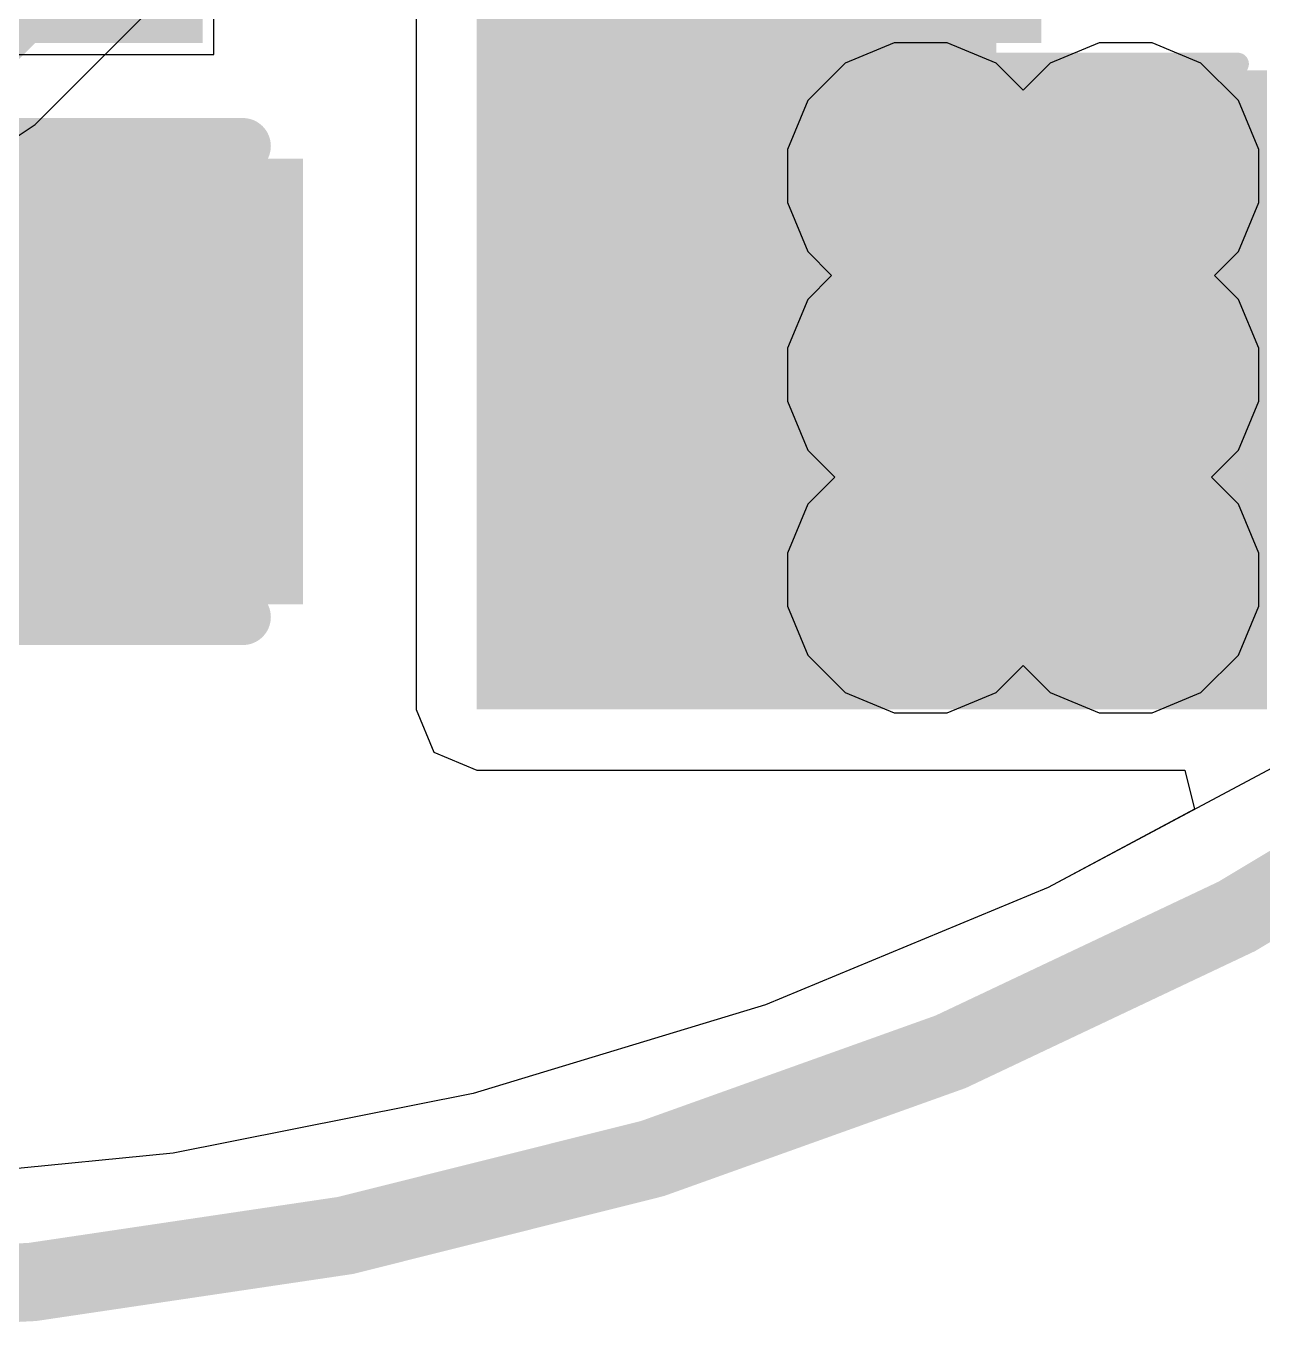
# Model space of a CAD drawing. Header units: inches. Extents: x -6 to 284, y -12 to 154.
# Drawn here: x 76.125 to 78.926, y -11.729 to -8.76 of the extents above; entities that cross this region are included whole.
import ezdxf

# ---------------------------------------------------------------- set-up
doc = ezdxf.new("R2010")
doc.units = ezdxf.units.IN
for name, color, linetype in [('Board Outline', 216, 'Continuous'), ('Bottom Layer', 5, 'Continuous'), ('Bottom Overlay', 54, 'Continuous'), ('Bottom Paste', 16, 'Continuous'), ('Bottom Solder', 6, 'Continuous'), ('Drill Drawing', 1, 'Continuous'), ('GND-1', 16, 'Continuous'), ('GND-2', 90, 'Continuous'), ('GND-3', 216, 'Continuous'), ('GND-4', 54, 'Continuous'), ('PWR-1', 156, 'Continuous'), ('PWR-2', 130, 'Continuous'), ('Signal L1', 76, 'Continuous'), ('Signal L2', 6, 'Continuous'), ('Top Layer', 1, 'Continuous'), ('Via Holes', 16, 'Continuous')]:
    doc.layers.add(name, color=color, linetype=linetype)

# ---------------------------------------------------------------- blocks, each defined once
blk = doc.blocks.new('SOT_23_5_B_117')
at = {"layer": 'Bottom Solder'}
for points in [[(0.6484023099999999, 1.35160004), (1.95160265, 1.35160004), (1.95160265, 0.54840124), (0.6484023099999999, 0.54840124)], [(0.6484023099999999, -0.54840124), (1.95160265, -0.54840124), (1.95160265, -1.35160004), (0.6484023099999999, -1.35160004)]]:
    blk.add_hatch(color=6, dxfattribs=at).paths.add_polyline_path(points)
blk = doc.blocks.new('C___0603_B_319')
at = {"layer": 'Bottom Layer'}
for points in [[(-1.14299746, -0.4445), (-1.14299746, 0.4445), (-0.38099746, 0.4445), (-0.38099746, -0.4445)], [(0.38099746, -0.4445), (0.38099746, 0.4445), (1.14299746, 0.4445), (1.14299746, -0.4445)]]:
    blk.add_hatch(color=5, dxfattribs=at).paths.add_polyline_path(points)
at = {"layer": 'Bottom Paste'}
for points in [[(-1.14299746, -0.4445), (-1.14299746, 0.4445), (-0.38099746, 0.4445), (-0.38099746, -0.4445)], [(0.38099746, -0.4445), (0.38099746, 0.4445), (1.14299746, 0.4445), (1.14299746, -0.4445)]]:
    blk.add_hatch(color=16, dxfattribs=at).paths.add_polyline_path(points)
at = {"layer": 'Bottom Solder'}
for points in [[(-1.20299734, -0.50449988), (-1.20299734, 0.50449988), (-0.32099758, 0.50449988), (-0.32099758, -0.50449988)], [(0.32099758, -0.50449988), (0.32099758, 0.50449988), (1.20299734, 0.50449988), (1.20299734, -0.50449988)]]:
    blk.add_hatch(color=6, dxfattribs=at).paths.add_polyline_path(points)
at = {"layer": 'Bottom Overlay'}
for points in [[(-1.24460254, 0.5333974599999999, 0.127, 0.127, 0), (-0.4571974599999999, 0.5334, 0.127, 0.127, 0)], [(-1.24460254, -0.5333974599999999, 0.127, 0.127, 0), (-1.24460254, 0.5333974599999999, 0.127, 0.127, 0)], [(0.4571974599999999, 0.5334, 0.127, 0.127, 0), (1.24460254, 0.5333974599999999, 0.127, 0.127, 0)], [(1.24460254, -0.5333974599999999, 0.127, 0.127, 0), (1.24460254, 0.5333974599999999, 0.127, 0.127, 0)], [(-1.24460254, -0.5333974599999999, 0.127, 0.127, 0), (-0.4571974599999999, -0.5334, 0.127, 0.127, 0)], [(0.45720254, -0.5333974599999999, 0.127, 0.127, 0), (1.24460254, -0.5333974599999999, 0.127, 0.127, 0)]]:
    blk.add_lwpolyline(points, format="xyseb", dxfattribs=at)
for points in [[(-1.27635254, 0.5333974599999999, 0.0635, 0.0635, 1), (-1.21285254, 0.5333974599999999, 0.0635, 0.0635, 1)], [(-1.27635254, 0.5333974599999999, 0.0635, 0.0635, 1), (-1.21285254, 0.5333974599999999, 0.0635, 0.0635, 1)], [(-0.48894746, 0.5334, 0.0635, 0.0635, 1), (-0.42544746, 0.5334, 0.0635, 0.0635, 1)], [(0.42544746, 0.5334, 0.0635, 0.0635, 1), (0.48894746, 0.5334, 0.0635, 0.0635, 1)], [(1.21285254, 0.5333974599999999, 0.0635, 0.0635, 1), (1.27635254, 0.5333974599999999, 0.0635, 0.0635, 1)], [(1.21285254, 0.5333974599999999, 0.0635, 0.0635, 1), (1.27635254, 0.5333974599999999, 0.0635, 0.0635, 1)], [(-1.27635254, -0.5333974599999999, 0.0635, 0.0635, 1), (-1.21285254, -0.5333974599999999, 0.0635, 0.0635, 1)], [(-1.27635254, -0.5333974599999999, 0.0635, 0.0635, 1), (-1.21285254, -0.5333974599999999, 0.0635, 0.0635, 1)], [(-0.48894746, -0.5334, 0.0635, 0.0635, 1), (-0.42544746, -0.5334, 0.0635, 0.0635, 1)], [(0.42545254, -0.5333974599999999, 0.0635, 0.0635, 1), (0.4889525399999999, -0.5333974599999999, 0.0635, 0.0635, 1)], [(1.21285254, -0.5333974599999999, 0.0635, 0.0635, 1), (1.27635254, -0.5333974599999999, 0.0635, 0.0635, 1)], [(1.21285254, -0.5333974599999999, 0.0635, 0.0635, 1), (1.27635254, -0.5333974599999999, 0.0635, 0.0635, 1)]]:
    blk.add_lwpolyline(points, format="xyseb", close=True, dxfattribs=at)

msp = doc.modelspace()

# ---------------------------------------------------------------- hatches: boundary and pattern name
at = {"layer": 'Bottom Layer'}
for points in [[(77.14531941999999, -10.19592322), (78.32259418, -10.19592322), (78.32259418, -7.597046019999999), (77.14531941999999, -7.597046019999999)], [(77.14531941999999, -10.30774418), (78.93591781999999, -10.30774418), (78.93591781999999, -8.85992386), (77.14531941999999, -8.85992386)], [(75.32424101999999, -10.00969042), (76.69161446, -10.00969042), (76.69161446, -9.12069042), (75.32424101999999, -9.12069042)]]:
    msp.add_hatch(color=5, dxfattribs=at).paths.add_polyline_path(points)
h = msp.add_hatch(color=5, dxfattribs=at)
edge = h.paths.add_edge_path()
edge.add_arc((78.15081651999999, -9.09969986), 0.1999996, 0, 360)
h = msp.add_hatch(color=5, dxfattribs=at)
edge = h.paths.add_edge_path()
edge.add_arc((78.61510566, -9.09969986), 0.1999996, 0, 360)
h = msp.add_hatch(color=5, dxfattribs=at)
edge = h.paths.add_edge_path()
edge.add_arc((78.15081651999999, -9.54980818), 0.1999996, 0, 360)
h = msp.add_hatch(color=5, dxfattribs=at)
edge = h.paths.add_edge_path()
edge.add_arc((78.61510566, -9.54980818), 0.1999996, 0, 360)
h = msp.add_hatch(color=5, dxfattribs=at)
edge = h.paths.add_edge_path()
edge.add_arc((78.15081651999999, -10.01409986), 0.1999996, 0, 360)
h = msp.add_hatch(color=5, dxfattribs=at)
edge = h.paths.add_edge_path()
edge.add_arc((78.61510566, -10.01409986), 0.1999996, 0, 360)
at = {"layer": 'GND-1'}
h = msp.add_hatch(color=16, dxfattribs=at)
edge = h.paths.add_edge_path()
edge.add_arc((78.15081651999999, -9.09969986), 0.1999996, 0, 360)
h = msp.add_hatch(color=16, dxfattribs=at)
edge = h.paths.add_edge_path()
edge.add_arc((78.61510566, -9.09969986), 0.1999996, 0, 360)
h = msp.add_hatch(color=16, dxfattribs=at)
edge = h.paths.add_edge_path()
edge.add_arc((78.15081651999999, -9.54980818), 0.1999996, 0, 360)
h = msp.add_hatch(color=16, dxfattribs=at)
edge = h.paths.add_edge_path()
edge.add_arc((78.61510566, -9.54980818), 0.1999996, 0, 360)
h = msp.add_hatch(color=16, dxfattribs=at)
edge = h.paths.add_edge_path()
edge.add_arc((78.15081651999999, -10.01409986), 0.1999996, 0, 360)
h = msp.add_hatch(color=16, dxfattribs=at)
edge = h.paths.add_edge_path()
edge.add_arc((78.61510566, -10.01409986), 0.1999996, 0, 360)
at = {"layer": 'GND-2'}
h = msp.add_hatch(color=90, dxfattribs=at)
edge = h.paths.add_edge_path()
edge.add_arc((78.15081651999999, -9.09969986), 0.1999996, 0, 360)
h = msp.add_hatch(color=90, dxfattribs=at)
edge = h.paths.add_edge_path()
edge.add_arc((78.61510566, -9.09969986), 0.1999996, 0, 360)
h = msp.add_hatch(color=90, dxfattribs=at)
edge = h.paths.add_edge_path()
edge.add_arc((78.15081651999999, -9.54980818), 0.1999996, 0, 360)
h = msp.add_hatch(color=90, dxfattribs=at)
edge = h.paths.add_edge_path()
edge.add_arc((78.61510566, -9.54980818), 0.1999996, 0, 360)
h = msp.add_hatch(color=90, dxfattribs=at)
edge = h.paths.add_edge_path()
edge.add_arc((78.15081651999999, -10.01409986), 0.1999996, 0, 360)
h = msp.add_hatch(color=90, dxfattribs=at)
edge = h.paths.add_edge_path()
edge.add_arc((78.61510566, -10.01409986), 0.1999996, 0, 360)
at = {"layer": 'GND-3'}
h = msp.add_hatch(color=216, dxfattribs=at)
edge = h.paths.add_edge_path()
edge.add_arc((78.15081651999999, -9.09969986), 0.1999996, 0, 360)
h = msp.add_hatch(color=216, dxfattribs=at)
edge = h.paths.add_edge_path()
edge.add_arc((78.61510566, -9.09969986), 0.1999996, 0, 360)
h = msp.add_hatch(color=216, dxfattribs=at)
edge = h.paths.add_edge_path()
edge.add_arc((78.15081651999999, -9.54980818), 0.1999996, 0, 360)
h = msp.add_hatch(color=216, dxfattribs=at)
edge = h.paths.add_edge_path()
edge.add_arc((78.61510566, -9.54980818), 0.1999996, 0, 360)
h = msp.add_hatch(color=216, dxfattribs=at)
edge = h.paths.add_edge_path()
edge.add_arc((78.15081651999999, -10.01409986), 0.1999996, 0, 360)
h = msp.add_hatch(color=216, dxfattribs=at)
edge = h.paths.add_edge_path()
edge.add_arc((78.61510566, -10.01409986), 0.1999996, 0, 360)
at = {"layer": 'GND-4'}
h = msp.add_hatch(color=54, dxfattribs=at)
edge = h.paths.add_edge_path()
edge.add_arc((78.15081651999999, -9.09969986), 0.1999996, 0, 360)
h = msp.add_hatch(color=54, dxfattribs=at)
edge = h.paths.add_edge_path()
edge.add_arc((78.61510566, -9.09969986), 0.1999996, 0, 360)
h = msp.add_hatch(color=54, dxfattribs=at)
edge = h.paths.add_edge_path()
edge.add_arc((78.15081651999999, -9.54980818), 0.1999996, 0, 360)
h = msp.add_hatch(color=54, dxfattribs=at)
edge = h.paths.add_edge_path()
edge.add_arc((78.61510566, -9.54980818), 0.1999996, 0, 360)
h = msp.add_hatch(color=54, dxfattribs=at)
edge = h.paths.add_edge_path()
edge.add_arc((78.15081651999999, -10.01409986), 0.1999996, 0, 360)
h = msp.add_hatch(color=54, dxfattribs=at)
edge = h.paths.add_edge_path()
edge.add_arc((78.61510566, -10.01409986), 0.1999996, 0, 360)
at = {"layer": 'PWR-1'}
h = msp.add_hatch(color=156, dxfattribs=at)
edge = h.paths.add_edge_path()
edge.add_arc((78.15081651999999, -9.09969986), 0.1999996, 0, 360)
h = msp.add_hatch(color=156, dxfattribs=at)
edge = h.paths.add_edge_path()
edge.add_arc((78.61510566, -9.09969986), 0.1999996, 0, 360)
h = msp.add_hatch(color=156, dxfattribs=at)
edge = h.paths.add_edge_path()
edge.add_arc((78.15081651999999, -9.54980818), 0.1999996, 0, 360)
h = msp.add_hatch(color=156, dxfattribs=at)
edge = h.paths.add_edge_path()
edge.add_arc((78.61510566, -9.54980818), 0.1999996, 0, 360)
h = msp.add_hatch(color=156, dxfattribs=at)
edge = h.paths.add_edge_path()
edge.add_arc((78.15081651999999, -10.01409986), 0.1999996, 0, 360)
h = msp.add_hatch(color=156, dxfattribs=at)
edge = h.paths.add_edge_path()
edge.add_arc((78.61510566, -10.01409986), 0.1999996, 0, 360)
at = {"layer": 'PWR-2'}
h = msp.add_hatch(color=130, dxfattribs=at)
edge = h.paths.add_edge_path()
edge.add_arc((78.15081651999999, -9.09969986), 0.1999996, 0, 360)
h = msp.add_hatch(color=130, dxfattribs=at)
edge = h.paths.add_edge_path()
edge.add_arc((78.61510566, -9.09969986), 0.1999996, 0, 360)
h = msp.add_hatch(color=130, dxfattribs=at)
edge = h.paths.add_edge_path()
edge.add_arc((78.15081651999999, -9.54980818), 0.1999996, 0, 360)
h = msp.add_hatch(color=130, dxfattribs=at)
edge = h.paths.add_edge_path()
edge.add_arc((78.61510566, -9.54980818), 0.1999996, 0, 360)
h = msp.add_hatch(color=130, dxfattribs=at)
edge = h.paths.add_edge_path()
edge.add_arc((78.15081651999999, -10.01409986), 0.1999996, 0, 360)
h = msp.add_hatch(color=130, dxfattribs=at)
edge = h.paths.add_edge_path()
edge.add_arc((78.61510566, -10.01409986), 0.1999996, 0, 360)
at = {"layer": 'Signal L1'}
h = msp.add_hatch(color=76, dxfattribs=at)
edge = h.paths.add_edge_path()
edge.add_arc((78.15081651999999, -9.09969986), 0.1999996, 0, 360)
h = msp.add_hatch(color=76, dxfattribs=at)
edge = h.paths.add_edge_path()
edge.add_arc((78.61510566, -9.09969986), 0.1999996, 0, 360)
h = msp.add_hatch(color=76, dxfattribs=at)
edge = h.paths.add_edge_path()
edge.add_arc((78.15081651999999, -9.54980818), 0.1999996, 0, 360)
h = msp.add_hatch(color=76, dxfattribs=at)
edge = h.paths.add_edge_path()
edge.add_arc((78.61510566, -9.54980818), 0.1999996, 0, 360)
h = msp.add_hatch(color=76, dxfattribs=at)
edge = h.paths.add_edge_path()
edge.add_arc((78.15081651999999, -10.01409986), 0.1999996, 0, 360)
h = msp.add_hatch(color=76, dxfattribs=at)
edge = h.paths.add_edge_path()
edge.add_arc((78.61510566, -10.01409986), 0.1999996, 0, 360)
at = {"layer": 'Signal L2'}
h = msp.add_hatch(color=6, dxfattribs=at)
edge = h.paths.add_edge_path()
edge.add_arc((78.15081651999999, -9.09969986), 0.1999996, 0, 360)
h = msp.add_hatch(color=6, dxfattribs=at)
edge = h.paths.add_edge_path()
edge.add_arc((78.61510566, -9.09969986), 0.1999996, 0, 360)
h = msp.add_hatch(color=6, dxfattribs=at)
edge = h.paths.add_edge_path()
edge.add_arc((78.15081651999999, -9.54980818), 0.1999996, 0, 360)
h = msp.add_hatch(color=6, dxfattribs=at)
edge = h.paths.add_edge_path()
edge.add_arc((78.61510566, -9.54980818), 0.1999996, 0, 360)
h = msp.add_hatch(color=6, dxfattribs=at)
edge = h.paths.add_edge_path()
edge.add_arc((78.15081651999999, -10.01409986), 0.1999996, 0, 360)
h = msp.add_hatch(color=6, dxfattribs=at)
edge = h.paths.add_edge_path()
edge.add_arc((78.61510566, -10.01409986), 0.1999996, 0, 360)
at = {"layer": 'Top Layer'}
h = msp.add_hatch(color=1, dxfattribs=at)
edge = h.paths.add_edge_path()
edge.add_arc((78.15081651999999, -9.09969986), 0.1999996, 0, 360)
h = msp.add_hatch(color=1, dxfattribs=at)
edge = h.paths.add_edge_path()
edge.add_arc((78.61510566, -9.09969986), 0.1999996, 0, 360)
h = msp.add_hatch(color=1, dxfattribs=at)
edge = h.paths.add_edge_path()
edge.add_arc((78.15081651999999, -9.54980818), 0.1999996, 0, 360)
h = msp.add_hatch(color=1, dxfattribs=at)
edge = h.paths.add_edge_path()
edge.add_arc((78.61510566, -9.54980818), 0.1999996, 0, 360)
h = msp.add_hatch(color=1, dxfattribs=at)
edge = h.paths.add_edge_path()
edge.add_arc((78.15081651999999, -10.01409986), 0.1999996, 0, 360)
h = msp.add_hatch(color=1, dxfattribs=at)
edge = h.paths.add_edge_path()
edge.add_arc((78.61510566, -10.01409986), 0.1999996, 0, 360)
at = {"layer": 'Via Holes'}
h = msp.add_hatch(color=7, dxfattribs=at)
edge = h.paths.add_edge_path()
edge.add_arc((78.15081651999999, -9.09969986), 0.0999998, 0, 360)
h = msp.add_hatch(color=7, dxfattribs=at)
edge = h.paths.add_edge_path()
edge.add_arc((78.61510566, -9.09969986), 0.0999998, 0, 360)
h = msp.add_hatch(color=7, dxfattribs=at)
edge = h.paths.add_edge_path()
edge.add_arc((78.15081651999999, -9.54980818), 0.0999998, 0, 360)
h = msp.add_hatch(color=7, dxfattribs=at)
edge = h.paths.add_edge_path()
edge.add_arc((78.61510566, -9.54980818), 0.0999998, 0, 360)
h = msp.add_hatch(color=7, dxfattribs=at)
edge = h.paths.add_edge_path()
edge.add_arc((78.15081651999999, -10.01409986), 0.0999998, 0, 360)
h = msp.add_hatch(color=7, dxfattribs=at)
edge = h.paths.add_edge_path()
edge.add_arc((78.61510566, -10.01409986), 0.0999998, 0, 360)

# ---------------------------------------------------------------- linework, layer by layer
at = {"layer": 'Board Outline'}
msp.add_lwpolyline([(82.7291081, -4.3312842, 0.1778, 0.1778, -0.4142135158828693), (75.42232058, -11.64012658, 0.1778, 0.1778, 0)], format="xyseb", dxfattribs=at)
at = {"layer": 'Bottom Layer'}
for p, q in [((77.00785461999999, -7.597048559999999), (77.00785461999999, -8.85992386)), ((76.54959543999999, -8.824046359999999), (76.54959543999999, -7.8431136)), ((75.69559663999999, -8.824046359999999), (76.54959543999999, -8.824046359999999)), ((77.00785461999999, -8.85992386), (77.00785461999999, -10.30774418)), ((77.00785461999999, -10.30774418), (77.04811615999999, -10.40494744)), ((77.04811615999999, -10.40494744), (77.14531941999999, -10.44520898)), ((77.14531941999999, -10.44520898), (78.74938021999999, -10.44520898)), ((78.74938021999999, -10.44520898), (78.77165348, -10.53410898)), ((78.77165348, -10.53410898), (78.43959165999999, -10.7116626)), ((78.43959165999999, -10.7116626), (77.79979868, -10.97678018)), ((77.79979868, -10.97678018), (77.13703902, -11.17792786)), ((77.13703902, -11.17792786), (76.45781507999999, -11.31313206)), ((76.45781507999999, -11.31313206), (75.76856068, -11.3811177))]:
    msp.add_line(p, q, dxfattribs=at)
at = {"layer": 'Drill Drawing'}
for points in [[(77.89681652, -8.84569986, 0.0508, 0.0508, 0), (78.40481652, -8.84569986, 0.0508, 0.0508, 0)], [(77.89681652, -8.84569986, 0.0508, 0.0508, 0), (78.15081651999999, -9.35369986, 0.0508, 0.0508, 0)], [(78.15081651999999, -9.35369986, 0.0508, 0.0508, 0), (78.40481652, -8.84569986, 0.0508, 0.0508, 0)], [(78.36110566, -8.84569986, 0.0508, 0.0508, 0), (78.86910566, -8.84569986, 0.0508, 0.0508, 0)], [(78.36110566, -8.84569986, 0.0508, 0.0508, 0), (78.61510566, -9.35369986, 0.0508, 0.0508, 0)], [(78.61510566, -9.35369986, 0.0508, 0.0508, 0), (78.86910566, -8.84569986, 0.0508, 0.0508, 0)], [(77.89681652, -9.29580818, 0.0508, 0.0508, 0), (78.40481652, -9.29580818, 0.0508, 0.0508, 0)], [(77.89681652, -9.29580818, 0.0508, 0.0508, 0), (78.15081651999999, -9.803808179999999, 0.0508, 0.0508, 0)], [(78.15081651999999, -9.803808179999999, 0.0508, 0.0508, 0), (78.40481652, -9.29580818, 0.0508, 0.0508, 0)], [(78.36110566, -9.29580818, 0.0508, 0.0508, 0), (78.86910566, -9.29580818, 0.0508, 0.0508, 0)], [(78.36110566, -9.29580818, 0.0508, 0.0508, 0), (78.61510566, -9.803808179999999, 0.0508, 0.0508, 0)], [(78.61510566, -9.803808179999999, 0.0508, 0.0508, 0), (78.86910566, -9.29580818, 0.0508, 0.0508, 0)], [(77.89681652, -9.760099859999999, 0.0508, 0.0508, 0), (78.40481652, -9.760099859999999, 0.0508, 0.0508, 0)], [(77.89681652, -9.760099859999999, 0.0508, 0.0508, 0), (78.15081651999999, -10.26809986, 0.0508, 0.0508, 0)], [(78.15081651999999, -10.26809986, 0.0508, 0.0508, 0), (78.40481652, -9.760099859999999, 0.0508, 0.0508, 0)], [(78.36110566, -9.760099859999999, 0.0508, 0.0508, 0), (78.86910566, -9.760099859999999, 0.0508, 0.0508, 0)], [(78.36110566, -9.760099859999999, 0.0508, 0.0508, 0), (78.61510566, -10.26809986, 0.0508, 0.0508, 0)], [(78.61510566, -10.26809986, 0.0508, 0.0508, 0), (78.86910566, -9.760099859999999, 0.0508, 0.0508, 0)]]:
    msp.add_lwpolyline(points, format="xyseb", dxfattribs=at)
for points in [[(77.88411651999999, -8.84569986, 0.0254, 0.0254, 1), (77.90951652, -8.84569986, 0.0254, 0.0254, 1)], [(77.88411651999999, -8.84569986, 0.0254, 0.0254, 1), (77.90951652, -8.84569986, 0.0254, 0.0254, 1)], [(78.34840566, -8.84569986, 0.0254, 0.0254, 1), (78.37380565999999, -8.84569986, 0.0254, 0.0254, 1)], [(78.34840566, -8.84569986, 0.0254, 0.0254, 1), (78.37380565999999, -8.84569986, 0.0254, 0.0254, 1)], [(78.39211652, -8.84569986, 0.0254, 0.0254, 1), (78.41751651999999, -8.84569986, 0.0254, 0.0254, 1)], [(78.39211652, -8.84569986, 0.0254, 0.0254, 1), (78.41751651999999, -8.84569986, 0.0254, 0.0254, 1)], [(78.85640566, -8.84569986, 0.0254, 0.0254, 1), (78.88180566, -8.84569986, 0.0254, 0.0254, 1)], [(78.85640566, -8.84569986, 0.0254, 0.0254, 1), (78.88180566, -8.84569986, 0.0254, 0.0254, 1)], [(77.88411651999999, -9.29580818, 0.0254, 0.0254, 1), (77.90951652, -9.29580818, 0.0254, 0.0254, 1)], [(77.88411651999999, -9.29580818, 0.0254, 0.0254, 1), (77.90951652, -9.29580818, 0.0254, 0.0254, 1)], [(78.34840566, -9.29580818, 0.0254, 0.0254, 1), (78.37380565999999, -9.29580818, 0.0254, 0.0254, 1)], [(78.34840566, -9.29580818, 0.0254, 0.0254, 1), (78.37380565999999, -9.29580818, 0.0254, 0.0254, 1)], [(78.39211652, -9.29580818, 0.0254, 0.0254, 1), (78.41751651999999, -9.29580818, 0.0254, 0.0254, 1)], [(78.39211652, -9.29580818, 0.0254, 0.0254, 1), (78.41751651999999, -9.29580818, 0.0254, 0.0254, 1)], [(78.85640566, -9.29580818, 0.0254, 0.0254, 1), (78.88180566, -9.29580818, 0.0254, 0.0254, 1)], [(78.85640566, -9.29580818, 0.0254, 0.0254, 1), (78.88180566, -9.29580818, 0.0254, 0.0254, 1)], [(78.13811652, -9.35369986, 0.0254, 0.0254, 1), (78.16351652, -9.35369986, 0.0254, 0.0254, 1)], [(78.13811652, -9.35369986, 0.0254, 0.0254, 1), (78.16351652, -9.35369986, 0.0254, 0.0254, 1)], [(78.60240565999999, -9.35369986, 0.0254, 0.0254, 1), (78.62780565999999, -9.35369986, 0.0254, 0.0254, 1)], [(78.60240565999999, -9.35369986, 0.0254, 0.0254, 1), (78.62780565999999, -9.35369986, 0.0254, 0.0254, 1)], [(77.88411651999999, -9.760099859999999, 0.0254, 0.0254, 1), (77.90951652, -9.760099859999999, 0.0254, 0.0254, 1)], [(77.88411651999999, -9.760099859999999, 0.0254, 0.0254, 1), (77.90951652, -9.760099859999999, 0.0254, 0.0254, 1)], [(78.34840566, -9.760099859999999, 0.0254, 0.0254, 1), (78.37380565999999, -9.760099859999999, 0.0254, 0.0254, 1)], [(78.34840566, -9.760099859999999, 0.0254, 0.0254, 1), (78.37380565999999, -9.760099859999999, 0.0254, 0.0254, 1)], [(78.39211652, -9.760099859999999, 0.0254, 0.0254, 1), (78.41751651999999, -9.760099859999999, 0.0254, 0.0254, 1)], [(78.39211652, -9.760099859999999, 0.0254, 0.0254, 1), (78.41751651999999, -9.760099859999999, 0.0254, 0.0254, 1)], [(78.85640566, -9.760099859999999, 0.0254, 0.0254, 1), (78.88180566, -9.760099859999999, 0.0254, 0.0254, 1)], [(78.85640566, -9.760099859999999, 0.0254, 0.0254, 1), (78.88180566, -9.760099859999999, 0.0254, 0.0254, 1)], [(78.13811652, -9.803808179999999, 0.0254, 0.0254, 1), (78.16351652, -9.803808179999999, 0.0254, 0.0254, 1)], [(78.13811652, -9.803808179999999, 0.0254, 0.0254, 1), (78.16351652, -9.803808179999999, 0.0254, 0.0254, 1)], [(78.60240565999999, -9.803808179999999, 0.0254, 0.0254, 1), (78.62780565999999, -9.803808179999999, 0.0254, 0.0254, 1)], [(78.60240565999999, -9.803808179999999, 0.0254, 0.0254, 1), (78.62780565999999, -9.803808179999999, 0.0254, 0.0254, 1)], [(78.13811652, -10.26809986, 0.0254, 0.0254, 1), (78.16351652, -10.26809986, 0.0254, 0.0254, 1)], [(78.13811652, -10.26809986, 0.0254, 0.0254, 1), (78.16351652, -10.26809986, 0.0254, 0.0254, 1)], [(78.60240565999999, -10.26809986, 0.0254, 0.0254, 1), (78.62780565999999, -10.26809986, 0.0254, 0.0254, 1)], [(78.60240565999999, -10.26809986, 0.0254, 0.0254, 1), (78.62780565999999, -10.26809986, 0.0254, 0.0254, 1)]]:
    msp.add_lwpolyline(points, format="xyseb", close=True, dxfattribs=at)
at = {"layer": 'GND-1'}
for p, q in [((78.09082425999999, -8.79810026), (77.97997357999999, -8.844015839999999)), ((78.21080878, -8.79810026), (78.09082425999999, -8.79810026)), ((78.32165945999999, -8.844015839999999), (78.21080878, -8.79810026)), ((78.5551134, -8.79810026), (78.44426272, -8.844015839999999)), ((78.67509792, -8.79810026), (78.5551134, -8.79810026)), ((78.7859486, -8.844015839999999), (78.67509792, -8.79810026)), ((77.97997357999999, -8.844015839999999), (77.89513249999999, -8.92885692)), ((78.38295982, -8.90531874), (78.32165945999999, -8.844015839999999)), ((78.44426272, -8.844015839999999), (78.38295982, -8.90531874)), ((78.87078968, -8.92885692), (78.7859486, -8.844015839999999)), ((77.89513249999999, -8.92885692), (77.84921691999999, -9.0397076)), ((78.91670526, -9.0397076), (78.87078968, -8.92885692)), ((77.84921691999999, -9.0397076), (77.84921691999999, -9.159692119999999)), ((78.91670526, -9.159692119999999), (78.91670526, -9.0397076)), ((77.84921691999999, -9.159692119999999), (77.89513249999999, -9.2705428)), ((78.87078968, -9.2705428), (78.91670526, -9.159692119999999)), ((77.89513249999999, -9.2705428), (77.94934372, -9.32475402)), ((78.81657845999999, -9.32475402), (78.87078968, -9.2705428)), ((77.94934372, -9.32475402), (77.89513249999999, -9.37896524)), ((78.87078968, -9.37896524), (78.81657845999999, -9.32475402)), ((77.89513249999999, -9.37896524), (77.84921691999999, -9.48981592)), ((78.91670526, -9.48981592), (78.87078968, -9.37896524)), ((77.84921691999999, -9.48981592), (77.84921691999999, -9.60980044)), ((78.91670526, -9.60980044), (78.91670526, -9.48981592)), ((77.84921691999999, -9.60980044), (77.89513249999999, -9.72065112)), ((78.87078968, -9.72065112), (78.91670526, -9.60980044)), ((77.89513249999999, -9.72065112), (77.9564354, -9.78195402)), ((78.80948678, -9.78195402), (78.87078968, -9.72065112)), ((77.9564354, -9.78195402), (77.89513249999999, -9.843256919999998)), ((78.87078968, -9.843256919999998), (78.80948678, -9.78195402)), ((77.89513249999999, -9.843256919999998), (77.84921691999999, -9.9541076)), ((78.91670526, -9.9541076), (78.87078968, -9.843256919999998)), ((77.84921691999999, -9.9541076), (77.84921691999999, -10.07409212)), ((78.91670526, -10.07409212), (78.91670526, -9.9541076)), ((77.84921691999999, -10.07409212), (77.89513249999999, -10.1849428)), ((78.87078968, -10.1849428), (78.91670526, -10.07409212)), ((77.89513249999999, -10.1849428), (77.97997357999999, -10.26978388)), ((78.32165945999999, -10.26978388), (78.38295982, -10.20848098)), ((78.38295982, -10.20848098), (78.44426272, -10.26978388)), ((78.7859486, -10.26978388), (78.87078968, -10.1849428)), ((77.97997357999999, -10.26978388), (78.09082425999999, -10.31569946)), ((78.21080878, -10.31569946), (78.32165945999999, -10.26978388)), ((78.44426272, -10.26978388), (78.5551134, -10.31569946)), ((78.67509792, -10.31569946), (78.7859486, -10.26978388)), ((78.09082425999999, -10.31569946), (78.21080878, -10.31569946)), ((78.5551134, -10.31569946), (78.67509792, -10.31569946)), ((79.0503499, -10.38509226), (78.43959165999999, -10.7116626)), ((78.43959165999999, -10.7116626), (77.79979868, -10.97678018)), ((77.79979868, -10.97678018), (77.13703902, -11.17792786)), ((77.13703902, -11.17792786), (76.45781507999999, -11.31313206)), ((76.45781507999999, -11.31313206), (75.76856068, -11.3811177))]:
    msp.add_line(p, q, dxfattribs=at)
at = {"layer": 'GND-2'}
for p, q in [((78.09082425999999, -8.79810026), (77.97997357999999, -8.844015839999999)), ((78.21080878, -8.79810026), (78.09082425999999, -8.79810026)), ((78.32165945999999, -8.844015839999999), (78.21080878, -8.79810026)), ((78.5551134, -8.79810026), (78.44426272, -8.844015839999999)), ((78.67509792, -8.79810026), (78.5551134, -8.79810026)), ((78.7859486, -8.844015839999999), (78.67509792, -8.79810026)), ((77.97997357999999, -8.844015839999999), (77.89513249999999, -8.92885692)), ((78.38295982, -8.90531874), (78.32165945999999, -8.844015839999999)), ((78.44426272, -8.844015839999999), (78.38295982, -8.90531874)), ((78.87078968, -8.92885692), (78.7859486, -8.844015839999999)), ((77.89513249999999, -8.92885692), (77.84921691999999, -9.0397076)), ((78.91670526, -9.0397076), (78.87078968, -8.92885692)), ((77.84921691999999, -9.0397076), (77.84921691999999, -9.159692119999999)), ((78.91670526, -9.159692119999999), (78.91670526, -9.0397076)), ((77.84921691999999, -9.159692119999999), (77.89513249999999, -9.2705428)), ((78.87078968, -9.2705428), (78.91670526, -9.159692119999999)), ((77.89513249999999, -9.2705428), (77.94934372, -9.32475402)), ((78.81657845999999, -9.32475402), (78.87078968, -9.2705428)), ((77.94934372, -9.32475402), (77.89513249999999, -9.37896524)), ((78.87078968, -9.37896524), (78.81657845999999, -9.32475402)), ((77.89513249999999, -9.37896524), (77.84921691999999, -9.48981592)), ((78.91670526, -9.48981592), (78.87078968, -9.37896524)), ((77.84921691999999, -9.48981592), (77.84921691999999, -9.60980044)), ((78.91670526, -9.60980044), (78.91670526, -9.48981592)), ((77.84921691999999, -9.60980044), (77.89513249999999, -9.72065112)), ((78.87078968, -9.72065112), (78.91670526, -9.60980044)), ((77.89513249999999, -9.72065112), (77.9564354, -9.78195402)), ((78.80948678, -9.78195402), (78.87078968, -9.72065112)), ((77.9564354, -9.78195402), (77.89513249999999, -9.843256919999998)), ((78.87078968, -9.843256919999998), (78.80948678, -9.78195402)), ((77.89513249999999, -9.843256919999998), (77.84921691999999, -9.9541076)), ((78.91670526, -9.9541076), (78.87078968, -9.843256919999998)), ((77.84921691999999, -9.9541076), (77.84921691999999, -10.07409212)), ((78.91670526, -10.07409212), (78.91670526, -9.9541076)), ((77.84921691999999, -10.07409212), (77.89513249999999, -10.1849428)), ((78.87078968, -10.1849428), (78.91670526, -10.07409212)), ((77.89513249999999, -10.1849428), (77.97997357999999, -10.26978388)), ((78.32165945999999, -10.26978388), (78.38295982, -10.20848098)), ((78.38295982, -10.20848098), (78.44426272, -10.26978388)), ((78.7859486, -10.26978388), (78.87078968, -10.1849428)), ((77.97997357999999, -10.26978388), (78.09082425999999, -10.31569946)), ((78.21080878, -10.31569946), (78.32165945999999, -10.26978388)), ((78.44426272, -10.26978388), (78.5551134, -10.31569946)), ((78.67509792, -10.31569946), (78.7859486, -10.26978388)), ((78.09082425999999, -10.31569946), (78.21080878, -10.31569946)), ((78.5551134, -10.31569946), (78.67509792, -10.31569946)), ((79.0503499, -10.38509226), (78.43959165999999, -10.7116626)), ((78.43959165999999, -10.7116626), (77.79979868, -10.97678018)), ((77.79979868, -10.97678018), (77.13703902, -11.17792786)), ((77.13703902, -11.17792786), (76.45781507999999, -11.31313206)), ((76.45781507999999, -11.31313206), (75.76856068, -11.3811177))]:
    msp.add_line(p, q, dxfattribs=at)
at = {"layer": 'GND-3'}
for p, q in [((78.09082425999999, -8.79810026), (77.97997357999999, -8.844015839999999)), ((78.21080878, -8.79810026), (78.09082425999999, -8.79810026)), ((78.32165945999999, -8.844015839999999), (78.21080878, -8.79810026)), ((78.5551134, -8.79810026), (78.44426272, -8.844015839999999)), ((78.67509792, -8.79810026), (78.5551134, -8.79810026)), ((78.7859486, -8.844015839999999), (78.67509792, -8.79810026)), ((77.97997357999999, -8.844015839999999), (77.89513249999999, -8.92885692)), ((78.38295982, -8.90531874), (78.32165945999999, -8.844015839999999)), ((78.44426272, -8.844015839999999), (78.38295982, -8.90531874)), ((78.87078968, -8.92885692), (78.7859486, -8.844015839999999)), ((77.89513249999999, -8.92885692), (77.84921691999999, -9.0397076)), ((78.91670526, -9.0397076), (78.87078968, -8.92885692)), ((77.84921691999999, -9.0397076), (77.84921691999999, -9.159692119999999)), ((78.91670526, -9.159692119999999), (78.91670526, -9.0397076)), ((77.84921691999999, -9.159692119999999), (77.89513249999999, -9.2705428)), ((78.87078968, -9.2705428), (78.91670526, -9.159692119999999)), ((77.89513249999999, -9.2705428), (77.94934372, -9.32475402)), ((78.81657845999999, -9.32475402), (78.87078968, -9.2705428)), ((77.94934372, -9.32475402), (77.89513249999999, -9.37896524)), ((78.87078968, -9.37896524), (78.81657845999999, -9.32475402)), ((77.89513249999999, -9.37896524), (77.84921691999999, -9.48981592)), ((78.91670526, -9.48981592), (78.87078968, -9.37896524)), ((77.84921691999999, -9.48981592), (77.84921691999999, -9.60980044)), ((78.91670526, -9.60980044), (78.91670526, -9.48981592)), ((77.84921691999999, -9.60980044), (77.89513249999999, -9.72065112)), ((78.87078968, -9.72065112), (78.91670526, -9.60980044)), ((77.89513249999999, -9.72065112), (77.9564354, -9.78195402)), ((78.80948678, -9.78195402), (78.87078968, -9.72065112)), ((77.9564354, -9.78195402), (77.89513249999999, -9.843256919999998)), ((78.87078968, -9.843256919999998), (78.80948678, -9.78195402)), ((77.89513249999999, -9.843256919999998), (77.84921691999999, -9.9541076)), ((78.91670526, -9.9541076), (78.87078968, -9.843256919999998)), ((77.84921691999999, -9.9541076), (77.84921691999999, -10.07409212)), ((78.91670526, -10.07409212), (78.91670526, -9.9541076)), ((77.84921691999999, -10.07409212), (77.89513249999999, -10.1849428)), ((78.87078968, -10.1849428), (78.91670526, -10.07409212)), ((77.89513249999999, -10.1849428), (77.97997357999999, -10.26978388)), ((78.32165945999999, -10.26978388), (78.38295982, -10.20848098)), ((78.38295982, -10.20848098), (78.44426272, -10.26978388)), ((78.7859486, -10.26978388), (78.87078968, -10.1849428)), ((77.97997357999999, -10.26978388), (78.09082425999999, -10.31569946)), ((78.21080878, -10.31569946), (78.32165945999999, -10.26978388)), ((78.44426272, -10.26978388), (78.5551134, -10.31569946)), ((78.67509792, -10.31569946), (78.7859486, -10.26978388)), ((78.09082425999999, -10.31569946), (78.21080878, -10.31569946)), ((78.5551134, -10.31569946), (78.67509792, -10.31569946)), ((79.0503499, -10.38509226), (78.43959165999999, -10.7116626)), ((78.43959165999999, -10.7116626), (77.79979868, -10.97678018)), ((77.79979868, -10.97678018), (77.13703902, -11.17792786)), ((77.13703902, -11.17792786), (76.45781507999999, -11.31313206)), ((76.45781507999999, -11.31313206), (75.76856068, -11.3811177))]:
    msp.add_line(p, q, dxfattribs=at)
at = {"layer": 'GND-4'}
for p, q in [((78.09082425999999, -8.79810026), (77.97997357999999, -8.844015839999999)), ((78.21080878, -8.79810026), (78.09082425999999, -8.79810026)), ((78.32165945999999, -8.844015839999999), (78.21080878, -8.79810026)), ((78.5551134, -8.79810026), (78.44426272, -8.844015839999999)), ((78.67509792, -8.79810026), (78.5551134, -8.79810026)), ((78.7859486, -8.844015839999999), (78.67509792, -8.79810026)), ((77.97997357999999, -8.844015839999999), (77.89513249999999, -8.92885692)), ((78.38295982, -8.90531874), (78.32165945999999, -8.844015839999999)), ((78.44426272, -8.844015839999999), (78.38295982, -8.90531874)), ((78.87078968, -8.92885692), (78.7859486, -8.844015839999999)), ((77.89513249999999, -8.92885692), (77.84921691999999, -9.0397076)), ((78.91670526, -9.0397076), (78.87078968, -8.92885692)), ((77.84921691999999, -9.0397076), (77.84921691999999, -9.159692119999999)), ((78.91670526, -9.159692119999999), (78.91670526, -9.0397076)), ((77.84921691999999, -9.159692119999999), (77.89513249999999, -9.2705428)), ((78.87078968, -9.2705428), (78.91670526, -9.159692119999999)), ((77.89513249999999, -9.2705428), (77.94934372, -9.32475402)), ((78.81657845999999, -9.32475402), (78.87078968, -9.2705428)), ((77.94934372, -9.32475402), (77.89513249999999, -9.37896524)), ((78.87078968, -9.37896524), (78.81657845999999, -9.32475402)), ((77.89513249999999, -9.37896524), (77.84921691999999, -9.48981592)), ((78.91670526, -9.48981592), (78.87078968, -9.37896524)), ((77.84921691999999, -9.48981592), (77.84921691999999, -9.60980044)), ((78.91670526, -9.60980044), (78.91670526, -9.48981592)), ((77.84921691999999, -9.60980044), (77.89513249999999, -9.72065112)), ((78.87078968, -9.72065112), (78.91670526, -9.60980044)), ((77.89513249999999, -9.72065112), (77.9564354, -9.78195402)), ((78.80948678, -9.78195402), (78.87078968, -9.72065112)), ((77.9564354, -9.78195402), (77.89513249999999, -9.843256919999998)), ((78.87078968, -9.843256919999998), (78.80948678, -9.78195402)), ((77.89513249999999, -9.843256919999998), (77.84921691999999, -9.9541076)), ((78.91670526, -9.9541076), (78.87078968, -9.843256919999998)), ((77.84921691999999, -9.9541076), (77.84921691999999, -10.07409212)), ((78.91670526, -10.07409212), (78.91670526, -9.9541076)), ((77.84921691999999, -10.07409212), (77.89513249999999, -10.1849428)), ((78.87078968, -10.1849428), (78.91670526, -10.07409212)), ((77.89513249999999, -10.1849428), (77.97997357999999, -10.26978388)), ((78.32165945999999, -10.26978388), (78.38295982, -10.20848098)), ((78.38295982, -10.20848098), (78.44426272, -10.26978388)), ((78.7859486, -10.26978388), (78.87078968, -10.1849428)), ((77.97997357999999, -10.26978388), (78.09082425999999, -10.31569946)), ((78.21080878, -10.31569946), (78.32165945999999, -10.26978388)), ((78.44426272, -10.26978388), (78.5551134, -10.31569946)), ((78.67509792, -10.31569946), (78.7859486, -10.26978388)), ((78.09082425999999, -10.31569946), (78.21080878, -10.31569946)), ((78.5551134, -10.31569946), (78.67509792, -10.31569946)), ((79.0503499, -10.38509226), (78.43959165999999, -10.7116626)), ((78.43959165999999, -10.7116626), (77.79979868, -10.97678018)), ((77.79979868, -10.97678018), (77.13703902, -11.17792786)), ((77.13703902, -11.17792786), (76.45781507999999, -11.31313206)), ((76.45781507999999, -11.31313206), (75.76856068, -11.3811177))]:
    msp.add_line(p, q, dxfattribs=at)
at = {"layer": 'PWR-1'}
for p, q in [((78.09082425999999, -8.79810026), (77.97997357999999, -8.844015839999999)), ((78.21080878, -8.79810026), (78.09082425999999, -8.79810026)), ((78.32165945999999, -8.844015839999999), (78.21080878, -8.79810026)), ((78.5551134, -8.79810026), (78.44426272, -8.844015839999999)), ((78.67509792, -8.79810026), (78.5551134, -8.79810026)), ((78.7859486, -8.844015839999999), (78.67509792, -8.79810026)), ((77.97997357999999, -8.844015839999999), (77.89513249999999, -8.92885692)), ((78.38295982, -8.90531874), (78.32165945999999, -8.844015839999999)), ((78.44426272, -8.844015839999999), (78.38295982, -8.90531874)), ((78.87078968, -8.92885692), (78.7859486, -8.844015839999999)), ((77.89513249999999, -8.92885692), (77.84921691999999, -9.0397076)), ((78.91670526, -9.0397076), (78.87078968, -8.92885692)), ((77.84921691999999, -9.0397076), (77.84921691999999, -9.159692119999999)), ((78.91670526, -9.159692119999999), (78.91670526, -9.0397076)), ((77.84921691999999, -9.159692119999999), (77.89513249999999, -9.2705428)), ((78.87078968, -9.2705428), (78.91670526, -9.159692119999999)), ((77.89513249999999, -9.2705428), (77.94934372, -9.32475402)), ((78.81657845999999, -9.32475402), (78.87078968, -9.2705428)), ((77.94934372, -9.32475402), (77.89513249999999, -9.37896524)), ((78.87078968, -9.37896524), (78.81657845999999, -9.32475402)), ((77.89513249999999, -9.37896524), (77.84921691999999, -9.48981592)), ((78.91670526, -9.48981592), (78.87078968, -9.37896524)), ((77.84921691999999, -9.48981592), (77.84921691999999, -9.60980044)), ((78.91670526, -9.60980044), (78.91670526, -9.48981592)), ((77.84921691999999, -9.60980044), (77.89513249999999, -9.72065112)), ((78.87078968, -9.72065112), (78.91670526, -9.60980044)), ((77.89513249999999, -9.72065112), (77.9564354, -9.78195402)), ((78.80948678, -9.78195402), (78.87078968, -9.72065112)), ((77.9564354, -9.78195402), (77.89513249999999, -9.843256919999998)), ((78.87078968, -9.843256919999998), (78.80948678, -9.78195402)), ((77.89513249999999, -9.843256919999998), (77.84921691999999, -9.9541076)), ((78.91670526, -9.9541076), (78.87078968, -9.843256919999998)), ((77.84921691999999, -9.9541076), (77.84921691999999, -10.07409212)), ((78.91670526, -10.07409212), (78.91670526, -9.9541076)), ((77.84921691999999, -10.07409212), (77.89513249999999, -10.1849428)), ((78.87078968, -10.1849428), (78.91670526, -10.07409212)), ((77.89513249999999, -10.1849428), (77.97997357999999, -10.26978388)), ((78.32165945999999, -10.26978388), (78.38295982, -10.20848098)), ((78.38295982, -10.20848098), (78.44426272, -10.26978388)), ((78.7859486, -10.26978388), (78.87078968, -10.1849428)), ((77.97997357999999, -10.26978388), (78.09082425999999, -10.31569946)), ((78.21080878, -10.31569946), (78.32165945999999, -10.26978388)), ((78.44426272, -10.26978388), (78.5551134, -10.31569946)), ((78.67509792, -10.31569946), (78.7859486, -10.26978388)), ((78.09082425999999, -10.31569946), (78.21080878, -10.31569946)), ((78.5551134, -10.31569946), (78.67509792, -10.31569946)), ((79.0503499, -10.38509226), (78.43959165999999, -10.7116626)), ((78.43959165999999, -10.7116626), (77.79979868, -10.97678018)), ((77.79979868, -10.97678018), (77.13703902, -11.17792786)), ((77.13703902, -11.17792786), (76.45781507999999, -11.31313206)), ((76.45781507999999, -11.31313206), (75.76856068, -11.3811177))]:
    msp.add_line(p, q, dxfattribs=at)
at = {"layer": 'PWR-2'}
for p, q in [((79.0503499, -10.38509226), (78.43959165999999, -10.7116626)), ((78.43959165999999, -10.7116626), (77.79979868, -10.97678018)), ((77.79979868, -10.97678018), (77.13703902, -11.17792786)), ((77.13703902, -11.17792786), (76.45781507999999, -11.31313206)), ((76.45781507999999, -11.31313206), (75.76856068, -11.3811177))]:
    msp.add_line(p, q, dxfattribs=at)
at = {"layer": 'Signal L1'}
for p, q in [((78.09082425999999, -8.79810026), (77.97997357999999, -8.844015839999999)), ((78.21080878, -8.79810026), (78.09082425999999, -8.79810026)), ((78.32165945999999, -8.844015839999999), (78.21080878, -8.79810026)), ((78.5551134, -8.79810026), (78.44426272, -8.844015839999999)), ((78.67509792, -8.79810026), (78.5551134, -8.79810026)), ((78.7859486, -8.844015839999999), (78.67509792, -8.79810026)), ((77.97997357999999, -8.844015839999999), (77.89513249999999, -8.92885692)), ((78.38295982, -8.90531874), (78.32165945999999, -8.844015839999999)), ((78.44426272, -8.844015839999999), (78.38295982, -8.90531874)), ((78.87078968, -8.92885692), (78.7859486, -8.844015839999999)), ((77.89513249999999, -8.92885692), (77.84921691999999, -9.0397076)), ((78.91670526, -9.0397076), (78.87078968, -8.92885692)), ((77.84921691999999, -9.0397076), (77.84921691999999, -9.159692119999999)), ((78.91670526, -9.159692119999999), (78.91670526, -9.0397076)), ((77.84921691999999, -9.159692119999999), (77.89513249999999, -9.2705428)), ((78.87078968, -9.2705428), (78.91670526, -9.159692119999999)), ((77.89513249999999, -9.2705428), (77.94934372, -9.32475402)), ((78.81657845999999, -9.32475402), (78.87078968, -9.2705428)), ((77.94934372, -9.32475402), (77.89513249999999, -9.37896524)), ((78.87078968, -9.37896524), (78.81657845999999, -9.32475402)), ((77.89513249999999, -9.37896524), (77.84921691999999, -9.48981592)), ((78.91670526, -9.48981592), (78.87078968, -9.37896524)), ((77.84921691999999, -9.48981592), (77.84921691999999, -9.60980044)), ((78.91670526, -9.60980044), (78.91670526, -9.48981592)), ((77.84921691999999, -9.60980044), (77.89513249999999, -9.72065112)), ((78.87078968, -9.72065112), (78.91670526, -9.60980044)), ((77.89513249999999, -9.72065112), (77.9564354, -9.78195402)), ((78.80948678, -9.78195402), (78.87078968, -9.72065112)), ((77.9564354, -9.78195402), (77.89513249999999, -9.843256919999998)), ((78.87078968, -9.843256919999998), (78.80948678, -9.78195402)), ((77.89513249999999, -9.843256919999998), (77.84921691999999, -9.9541076)), ((78.91670526, -9.9541076), (78.87078968, -9.843256919999998)), ((77.84921691999999, -9.9541076), (77.84921691999999, -10.07409212)), ((78.91670526, -10.07409212), (78.91670526, -9.9541076)), ((77.84921691999999, -10.07409212), (77.89513249999999, -10.1849428)), ((78.87078968, -10.1849428), (78.91670526, -10.07409212)), ((77.89513249999999, -10.1849428), (77.97997357999999, -10.26978388)), ((78.32165945999999, -10.26978388), (78.38295982, -10.20848098)), ((78.38295982, -10.20848098), (78.44426272, -10.26978388)), ((78.7859486, -10.26978388), (78.87078968, -10.1849428)), ((77.97997357999999, -10.26978388), (78.09082425999999, -10.31569946)), ((78.21080878, -10.31569946), (78.32165945999999, -10.26978388)), ((78.44426272, -10.26978388), (78.5551134, -10.31569946)), ((78.67509792, -10.31569946), (78.7859486, -10.26978388)), ((78.09082425999999, -10.31569946), (78.21080878, -10.31569946)), ((78.5551134, -10.31569946), (78.67509792, -10.31569946)), ((79.0503499, -10.38509226), (78.43959165999999, -10.7116626)), ((78.43959165999999, -10.7116626), (77.79979868, -10.97678018)), ((77.79979868, -10.97678018), (77.13703902, -11.17792786)), ((77.13703902, -11.17792786), (76.45781507999999, -11.31313206)), ((76.45781507999999, -11.31313206), (75.76856068, -11.3811177))]:
    msp.add_line(p, q, dxfattribs=at)
at = {"layer": 'Signal L2'}
for p, q in [((78.09082425999999, -8.79810026), (77.97997357999999, -8.844015839999999)), ((78.21080878, -8.79810026), (78.09082425999999, -8.79810026)), ((78.32165945999999, -8.844015839999999), (78.21080878, -8.79810026)), ((78.5551134, -8.79810026), (78.44426272, -8.844015839999999)), ((78.67509792, -8.79810026), (78.5551134, -8.79810026)), ((78.7859486, -8.844015839999999), (78.67509792, -8.79810026)), ((77.97997357999999, -8.844015839999999), (77.89513249999999, -8.92885692)), ((78.38295982, -8.90531874), (78.32165945999999, -8.844015839999999)), ((78.44426272, -8.844015839999999), (78.38295982, -8.90531874)), ((78.87078968, -8.92885692), (78.7859486, -8.844015839999999)), ((77.89513249999999, -8.92885692), (77.84921691999999, -9.0397076)), ((78.91670526, -9.0397076), (78.87078968, -8.92885692)), ((77.84921691999999, -9.0397076), (77.84921691999999, -9.159692119999999)), ((78.91670526, -9.159692119999999), (78.91670526, -9.0397076)), ((77.84921691999999, -9.159692119999999), (77.89513249999999, -9.2705428)), ((78.87078968, -9.2705428), (78.91670526, -9.159692119999999)), ((77.89513249999999, -9.2705428), (77.94934372, -9.32475402)), ((78.81657845999999, -9.32475402), (78.87078968, -9.2705428)), ((77.94934372, -9.32475402), (77.89513249999999, -9.37896524)), ((78.87078968, -9.37896524), (78.81657845999999, -9.32475402)), ((77.89513249999999, -9.37896524), (77.84921691999999, -9.48981592)), ((78.91670526, -9.48981592), (78.87078968, -9.37896524)), ((77.84921691999999, -9.48981592), (77.84921691999999, -9.60980044)), ((78.91670526, -9.60980044), (78.91670526, -9.48981592)), ((77.84921691999999, -9.60980044), (77.89513249999999, -9.72065112)), ((78.87078968, -9.72065112), (78.91670526, -9.60980044)), ((77.89513249999999, -9.72065112), (77.9564354, -9.78195402)), ((78.80948678, -9.78195402), (78.87078968, -9.72065112)), ((77.9564354, -9.78195402), (77.89513249999999, -9.843256919999998)), ((78.87078968, -9.843256919999998), (78.80948678, -9.78195402)), ((77.89513249999999, -9.843256919999998), (77.84921691999999, -9.9541076)), ((78.91670526, -9.9541076), (78.87078968, -9.843256919999998)), ((77.84921691999999, -9.9541076), (77.84921691999999, -10.07409212)), ((78.91670526, -10.07409212), (78.91670526, -9.9541076)), ((77.84921691999999, -10.07409212), (77.89513249999999, -10.1849428)), ((78.87078968, -10.1849428), (78.91670526, -10.07409212)), ((77.89513249999999, -10.1849428), (77.97997357999999, -10.26978388)), ((78.32165945999999, -10.26978388), (78.38295982, -10.20848098)), ((78.38295982, -10.20848098), (78.44426272, -10.26978388)), ((78.7859486, -10.26978388), (78.87078968, -10.1849428)), ((77.97997357999999, -10.26978388), (78.09082425999999, -10.31569946)), ((78.21080878, -10.31569946), (78.32165945999999, -10.26978388)), ((78.44426272, -10.26978388), (78.5551134, -10.31569946)), ((78.67509792, -10.31569946), (78.7859486, -10.26978388)), ((78.09082425999999, -10.31569946), (78.21080878, -10.31569946)), ((78.5551134, -10.31569946), (78.67509792, -10.31569946)), ((79.0503499, -10.38509226), (78.43959165999999, -10.7116626)), ((78.43959165999999, -10.7116626), (77.79979868, -10.97678018)), ((77.79979868, -10.97678018), (77.13703902, -11.17792786)), ((77.13703902, -11.17792786), (76.45781507999999, -11.31313206)), ((76.45781507999999, -11.31313206), (75.76856068, -11.3811177))]:
    msp.add_line(p, q, dxfattribs=at)
at = {"layer": 'Top Layer'}
for p, q in [((76.14495312, -8.98287764), (77.03525867999998, -8.09256954)), ((78.09082425999999, -8.79810026), (77.97997357999999, -8.844015839999999)), ((78.21080878, -8.79810026), (78.09082425999999, -8.79810026)), ((78.32165945999999, -8.844015839999999), (78.21080878, -8.79810026)), ((78.5551134, -8.79810026), (78.44426272, -8.844015839999999)), ((78.67509792, -8.79810026), (78.5551134, -8.79810026)), ((78.7859486, -8.844015839999999), (78.67509792, -8.79810026)), ((77.97997357999999, -8.844015839999999), (77.89513249999999, -8.92885692)), ((78.38295982, -8.90531874), (78.32165945999999, -8.844015839999999)), ((78.44426272, -8.844015839999999), (78.38295982, -8.90531874)), ((78.87078968, -8.92885692), (78.7859486, -8.844015839999999)), ((77.89513249999999, -8.92885692), (77.84921691999999, -9.0397076)), ((78.91670526, -9.0397076), (78.87078968, -8.92885692)), ((76.08824, -9.02076936), (76.14495312, -8.98287764)), ((77.84921691999999, -9.0397076), (77.84921691999999, -9.159692119999999)), ((78.91670526, -9.159692119999999), (78.91670526, -9.0397076)), ((77.84921691999999, -9.159692119999999), (77.89513249999999, -9.2705428)), ((78.87078968, -9.2705428), (78.91670526, -9.159692119999999)), ((77.89513249999999, -9.2705428), (77.94934372, -9.32475402)), ((78.81657845999999, -9.32475402), (78.87078968, -9.2705428)), ((77.94934372, -9.32475402), (77.89513249999999, -9.37896524)), ((78.87078968, -9.37896524), (78.81657845999999, -9.32475402)), ((77.89513249999999, -9.37896524), (77.84921691999999, -9.48981592)), ((78.91670526, -9.48981592), (78.87078968, -9.37896524)), ((77.84921691999999, -9.48981592), (77.84921691999999, -9.60980044)), ((78.91670526, -9.60980044), (78.91670526, -9.48981592)), ((77.84921691999999, -9.60980044), (77.89513249999999, -9.72065112)), ((78.87078968, -9.72065112), (78.91670526, -9.60980044)), ((77.89513249999999, -9.72065112), (77.9564354, -9.78195402)), ((78.80948678, -9.78195402), (78.87078968, -9.72065112)), ((77.9564354, -9.78195402), (77.89513249999999, -9.843256919999998)), ((78.87078968, -9.843256919999998), (78.80948678, -9.78195402)), ((77.89513249999999, -9.843256919999998), (77.84921691999999, -9.9541076)), ((78.91670526, -9.9541076), (78.87078968, -9.843256919999998)), ((77.84921691999999, -9.9541076), (77.84921691999999, -10.07409212)), ((78.91670526, -10.07409212), (78.91670526, -9.9541076)), ((77.84921691999999, -10.07409212), (77.89513249999999, -10.1849428)), ((78.87078968, -10.1849428), (78.91670526, -10.07409212)), ((77.89513249999999, -10.1849428), (77.97997357999999, -10.26978388)), ((78.32165945999999, -10.26978388), (78.38295982, -10.20848098)), ((78.38295982, -10.20848098), (78.44426272, -10.26978388)), ((78.7859486, -10.26978388), (78.87078968, -10.1849428)), ((77.97997357999999, -10.26978388), (78.09082425999999, -10.31569946)), ((78.21080878, -10.31569946), (78.32165945999999, -10.26978388)), ((78.44426272, -10.26978388), (78.5551134, -10.31569946)), ((78.67509792, -10.31569946), (78.7859486, -10.26978388)), ((78.09082425999999, -10.31569946), (78.21080878, -10.31569946)), ((78.5551134, -10.31569946), (78.67509792, -10.31569946)), ((79.0503499, -10.38509226), (78.43959165999999, -10.7116626)), ((78.43959165999999, -10.7116626), (77.79979868, -10.97678018)), ((77.79979868, -10.97678018), (77.13703902, -11.17792786)), ((77.13703902, -11.17792786), (76.45781507999999, -11.31313206)), ((76.45781507999999, -11.31313206), (75.76856068, -11.3811177))]:
    msp.add_line(p, q, dxfattribs=at)
msp.add_lwpolyline([(76.02134402, -8.859268539999999, 0.08889999999999999, 0.08889999999999999, 0), (76.9116572, -7.968955359999999, 0.08889999999999999, 0.08889999999999999, 0)], format="xyseb", dxfattribs=at)

# ---------------------------------------------------------------- block references
at = {"rotation": 270}
msp.add_blockref('SOT_23_5_B_117', (77.07259668, -6.84704498), dxfattribs=at)
msp.add_blockref('C___0603_B_319', (77.07261446, -9.565190419999999))

doc.saveas('drawing.dxf')
